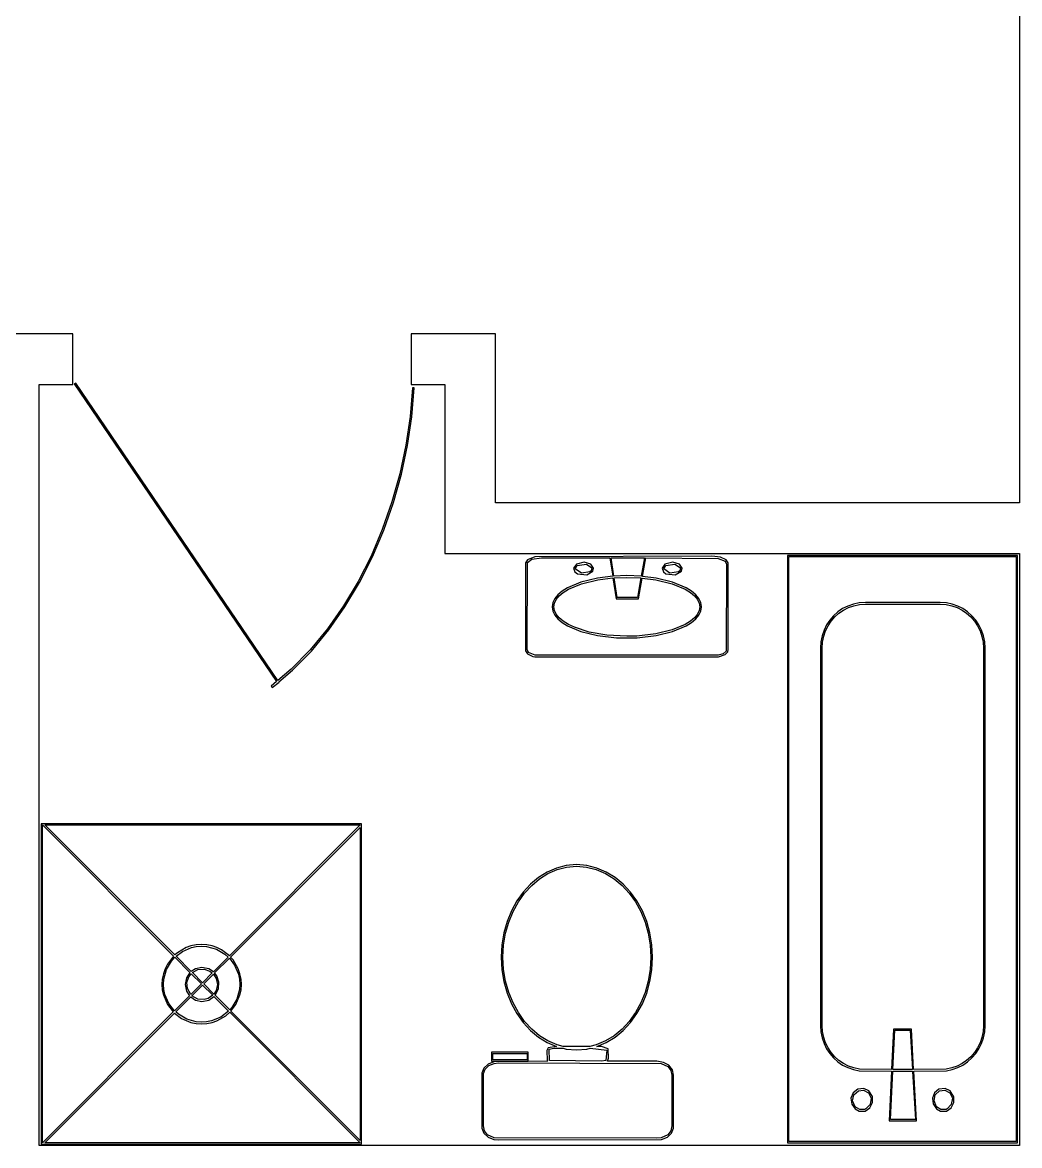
# Model space of a CAD drawing. Header units: metres. Extents: x -12.3 to 21.7, y -8.9 to 7.5.
# Drawn here: x -4.2 to -1.25, y -0.5 to 2.82 of the extents above; entities that cross this region are included whole.
import ezdxf

# ---------------------------------------------------------------- set-up
doc = ezdxf.new("R2010")
doc.units = ezdxf.units.M

msp = doc.modelspace()

# ---------------------------------------------------------------- linework, layer by layer
for p, q in [((-1.25, 2.89999), (-1.25, 1.39999)), ((-4.04999, 1.89999), (-4.29999, 1.89999)), ((-4.04999, 1.74998), (-4.04999, 1.89999)), ((-2.79999, 1.89999), (-3.04999, 1.89999)), ((-3.04999, 1.89999), (-3.04999, 1.74998)), ((-2.79999, 1.39999), (-2.79999, 1.89999)), ((-4.14999, -0.5), (-4.14999, 1.74998)), ((-4.14999, 1.74998), (-4.04999, 1.74998)), ((-4.04196, 1.75443), (-4.0461, 1.75162)), ((-4.0461, 1.75162), (-3.44763, 0.871902)), ((-3.4438, 0.875168), (-4.04196, 1.75443)), ((-3.04581, 1.74051), (-3.0526, 1.6555)), ((-3.04999, 1.74998), (-2.95, 1.74998)), ((-3.04762, 1.65494), (-3.04083, 1.74011)), ((-3.04083, 1.74011), (-3.04581, 1.74051)), ((-2.95, 1.74998), (-2.95, 1.24998)), ((-3.0526, 1.6555), (-3.06508, 1.57048)), ((-3.06015, 1.5696), (-3.04762, 1.65494)), ((-3.06508, 1.57048), (-3.08308, 1.48608)), ((-3.07823, 1.48488), (-3.06015, 1.5696)), ((-3.08308, 1.48608), (-3.10643, 1.40291)), ((-3.10167, 1.40141), (-3.07823, 1.48488)), ((-3.10643, 1.40291), (-3.13495, 1.32164)), ((-3.13028, 1.31982), (-3.10167, 1.40141)), ((-1.25, 1.39999), (-2.79999, 1.39999)), ((-3.13495, 1.32164), (-3.16843, 1.24286)), ((-3.16389, 1.24075), (-3.13028, 1.31982)), ((-3.16843, 1.24286), (-3.20671, 1.16722)), ((-3.20233, 1.16481), (-3.16389, 1.24075)), ((-2.95, 1.24998), (-1.25, 1.24998)), ((-2.70581, 1.23137), (-2.7114, 1.22256)), ((-2.68381, 1.24097), (-2.70581, 1.23137)), ((-2.70576, 1.22348), (-2.69254, 1.23335)), ((-2.69254, 1.23335), (-2.66434, 1.23773)), ((-2.16071, 1.24274), (-2.68381, 1.24097)), ((-2.66434, 1.23773), (-2.46156, 1.23773)), ((-2.46156, 1.23773), (-2.45337, 1.18311)), ((-2.44987, 1.1834), (-2.45825, 1.23773)), ((-2.45825, 1.23773), (-2.3591, 1.23773)), ((-2.3591, 1.23773), (-2.36896, 1.183)), ((-2.36545, 1.18269), (-2.35582, 1.23773)), ((-2.35582, 1.23773), (-2.14134, 1.23607)), ((-2.13469, 1.23965), (-2.16071, 1.24274)), ((-2.14134, 1.23607), (-2.12111, 1.22763)), ((-2.11778, 1.23137), (-2.13469, 1.23965)), ((-2.11215, 1.22256), (-2.11778, 1.23137)), ((-1.2562, 1.24463), (-1.93643, 1.24463)), ((-1.93643, 1.24463), (-1.93643, -0.491531)), ((-1.93289, -0.488007), (-1.93289, 1.24109)), ((-1.93289, 1.24109), (-1.25972, 1.24109)), ((-1.25972, 1.24109), (-1.25972, -0.488007)), ((-1.2562, -0.491531), (-1.2562, 1.24463)), ((-1.25, 1.24998), (-1.25, -0.5)), ((-2.7114, 1.22256), (-2.7114, 0.962982)), ((-2.70679, 0.966583), (-2.70576, 1.22348)), ((-2.56097, 1.2188), (-2.5694, 1.20746)), ((-2.5694, 1.20746), (-2.56569, 1.19609)), ((-2.56569, 1.19609), (-2.55801, 1.19078)), ((-2.56467, 1.20483), (-2.55823, 1.21461)), ((-2.54617, 1.19237), (-2.56467, 1.20483)), ((-2.53807, 1.22467), (-2.56097, 1.2188)), ((-2.55823, 1.21461), (-2.53145, 1.21904)), ((-2.52071, 1.19655), (-2.54617, 1.19237)), ((-2.51794, 1.2188), (-2.53807, 1.22467)), ((-2.53145, 1.21904), (-2.51532, 1.20822)), ((-2.53049, 1.18744), (-2.51187, 1.19817)), ((-2.51721, 1.19946), (-2.52071, 1.19655)), ((-2.50992, 1.20746), (-2.51794, 1.2188)), ((-2.51532, 1.20822), (-2.51721, 1.19946)), ((-2.51187, 1.19817), (-2.50992, 1.20746)), ((-2.29887, 1.2188), (-2.3073, 1.20746)), ((-2.3073, 1.20746), (-2.30357, 1.19609)), ((-2.30357, 1.19609), (-2.29591, 1.19078)), ((-2.30255, 1.20483), (-2.29613, 1.21461)), ((-2.28407, 1.19237), (-2.30255, 1.20483)), ((-2.27597, 1.22467), (-2.29887, 1.2188)), ((-2.29613, 1.21461), (-2.26933, 1.21904)), ((-2.25859, 1.19655), (-2.28407, 1.19237)), ((-2.25584, 1.2188), (-2.27597, 1.22467)), ((-2.26933, 1.21904), (-2.25322, 1.20821)), ((-2.26839, 1.18744), (-2.24977, 1.19817)), ((-2.2551, 1.19946), (-2.25859, 1.19655)), ((-2.2478, 1.20746), (-2.25584, 1.2188)), ((-2.25322, 1.20821), (-2.2551, 1.19946)), ((-2.24977, 1.19817), (-2.2478, 1.20746)), ((-2.12111, 1.22763), (-2.11674, 1.21896)), ((-2.11674, 1.21896), (-2.11778, 0.962067)), ((-2.11176, 0.966278), (-2.11215, 1.22256)), ((-3.20671, 1.16722), (-3.24962, 1.09537)), ((-3.24542, 1.09265), (-3.20233, 1.16481)), ((-2.54733, 1.16563), (-2.58713, 1.14896)), ((-2.55801, 1.19078), (-2.53049, 1.18744)), ((-2.49831, 1.17764), (-2.54733, 1.16563)), ((-2.54579, 1.16087), (-2.49742, 1.17271)), ((-2.45337, 1.18311), (-2.49831, 1.17764)), ((-2.49742, 1.17271), (-2.45264, 1.17815)), ((-2.45264, 1.17815), (-2.44336, 1.11626)), ((-2.4118, 1.18492), (-2.44987, 1.1834)), ((-2.44911, 1.17845), (-2.4118, 1.17992)), ((-2.44009, 1.12006), (-2.44911, 1.17845)), ((-2.36896, 1.183), (-2.4118, 1.18492)), ((-2.4118, 1.17992), (-2.36984, 1.17805)), ((-2.36984, 1.17805), (-2.38028, 1.12009)), ((-2.37706, 1.11626), (-2.3663, 1.17775)), ((-2.3663, 1.17775), (-2.32617, 1.17271)), ((-2.3253, 1.17764), (-2.36545, 1.18269)), ((-2.32617, 1.17271), (-2.2778, 1.16087)), ((-2.27626, 1.16563), (-2.3253, 1.17764)), ((-2.29591, 1.19078), (-2.26839, 1.18744)), ((-2.23648, 1.14896), (-2.27626, 1.16563)), ((-2.60292, 1.13914), (-2.61563, 1.12851)), ((-2.61209, 1.12498), (-2.59999, 1.1351)), ((-2.58713, 1.14896), (-2.60292, 1.13914)), ((-2.59999, 1.1351), (-2.58473, 1.14456)), ((-2.58473, 1.14456), (-2.54579, 1.16087)), ((-2.2778, 1.16087), (-2.23888, 1.14456)), ((-2.23888, 1.14456), (-2.22362, 1.1351)), ((-2.22069, 1.13914), (-2.23648, 1.14896)), ((-2.22362, 1.1351), (-2.2115, 1.12498)), ((-2.20796, 1.12851), (-2.22069, 1.13914)), ((-2.63086, 1.10521), (-2.63286, 1.09277)), ((-2.62503, 1.11716), (-2.63086, 1.10521)), ((-2.62785, 1.09277), (-2.6261, 1.1037)), ((-2.6261, 1.1037), (-2.62083, 1.11446)), ((-2.61563, 1.12851), (-2.62503, 1.11716)), ((-2.62083, 1.11446), (-2.61209, 1.12498)), ((-2.44336, 1.11626), (-2.37706, 1.11626)), ((-2.38028, 1.12009), (-2.44009, 1.12006)), ((-2.2115, 1.12498), (-2.20276, 1.11446)), ((-2.19856, 1.11716), (-2.20796, 1.12851)), ((-2.20276, 1.11446), (-2.19751, 1.1037)), ((-2.19273, 1.10521), (-2.19856, 1.11716)), ((-2.19751, 1.1037), (-2.19574, 1.09277)), ((-2.19073, 1.09277), (-2.19273, 1.10521)), ((-1.7415, 1.10083), (-1.7579, 1.09509)), ((-1.75595, 1.09048), (-1.74017, 1.09601)), ((-1.72415, 1.10439), (-1.7415, 1.10083)), ((-1.74017, 1.09601), (-1.72348, 1.09943)), ((-1.70602, 1.10561), (-1.72415, 1.10439)), ((-1.72348, 1.09943), (-1.70586, 1.1006)), ((-1.48434, 1.10561), (-1.70602, 1.10561)), ((-1.70586, 1.1006), (-1.48451, 1.1006)), ((-1.48451, 1.1006), (-1.46712, 1.09943)), ((-1.46645, 1.10439), (-1.48434, 1.10561)), ((-1.46712, 1.09943), (-1.45059, 1.09601)), ((-1.44925, 1.10083), (-1.46645, 1.10439)), ((-1.45059, 1.09601), (-1.43489, 1.09048)), ((-1.43292, 1.09509), (-1.44925, 1.10083)), ((-3.24962, 1.09537), (-3.29695, 1.02791)), ((-3.29297, 1.02487), (-3.24542, 1.09265)), ((-2.63286, 1.09277), (-2.63086, 1.08032)), ((-2.63086, 1.08032), (-2.62503, 1.06837)), ((-2.6261, 1.08183), (-2.62785, 1.09277)), ((-2.62083, 1.07109), (-2.6261, 1.08183)), ((-2.62503, 1.06837), (-2.61563, 1.05702)), ((-2.61209, 1.06055), (-2.62083, 1.07109)), ((-2.20276, 1.07109), (-2.2115, 1.06055)), ((-2.20796, 1.05702), (-2.19856, 1.06837)), ((-2.19751, 1.08183), (-2.20276, 1.07109)), ((-2.19856, 1.06837), (-2.19273, 1.08032)), ((-2.19574, 1.09277), (-2.19751, 1.08183)), ((-2.19273, 1.08032), (-2.19073, 1.09277)), ((-1.80002, 1.06633), (-1.81117, 1.05341)), ((-1.80719, 1.0504), (-1.79645, 1.06282)), ((-1.78732, 1.07768), (-1.80002, 1.06633)), ((-1.79645, 1.06282), (-1.78424, 1.07375)), ((-1.77324, 1.08733), (-1.78732, 1.07768)), ((-1.78424, 1.07375), (-1.77069, 1.08302)), ((-1.7579, 1.09509), (-1.77324, 1.08733)), ((-1.77069, 1.08302), (-1.75595, 1.09048)), ((-1.43489, 1.09048), (-1.42017, 1.08302)), ((-1.41762, 1.08733), (-1.43292, 1.09509)), ((-1.42017, 1.08302), (-1.40659, 1.07375)), ((-1.40352, 1.07768), (-1.41762, 1.08733)), ((-1.40659, 1.07375), (-1.39432, 1.06282)), ((-1.39076, 1.06633), (-1.40352, 1.07768)), ((-1.39432, 1.06282), (-1.3835, 1.05038)), ((-1.37953, 1.05341), (-1.39076, 1.06633)), ((-2.61563, 1.05702), (-2.60292, 1.04639)), ((-2.59999, 1.05045), (-2.61209, 1.06055)), ((-2.60292, 1.04639), (-2.58713, 1.03659)), ((-2.58473, 1.04097), (-2.59999, 1.05045)), ((-2.58713, 1.03659), (-2.54733, 1.01991)), ((-2.56657, 1.03233), (-2.58473, 1.04097)), ((-2.52266, 1.01813), (-2.56657, 1.03233)), ((-2.23888, 1.04097), (-2.2778, 1.02466)), ((-2.27626, 1.01991), (-2.23648, 1.03659)), ((-2.22362, 1.05045), (-2.23888, 1.04097)), ((-2.23648, 1.03659), (-2.22069, 1.04639)), ((-2.2115, 1.06055), (-2.22362, 1.05045)), ((-2.22069, 1.04639), (-2.20796, 1.05702)), ((-1.82065, 1.03908), (-1.82828, 1.0235)), ((-1.82365, 1.02159), (-1.81631, 1.03661)), ((-1.81117, 1.05341), (-1.82065, 1.03908)), ((-1.81631, 1.03661), (-1.80719, 1.0504)), ((-1.3835, 1.05038), (-1.3743, 1.03658)), ((-1.36996, 1.03908), (-1.37953, 1.05341)), ((-1.3743, 1.03658), (-1.36687, 1.02158)), ((-1.36226, 1.0235), (-1.36996, 1.03908)), ((-3.29695, 1.02791), (-3.34854, 0.965485)), ((-3.34482, 0.962143), (-3.29297, 1.02487)), ((-2.54733, 1.01991), (-2.49831, 1.0079)), ((-2.47037, 1.0089), (-2.52266, 1.01813)), ((-2.49831, 1.0079), (-2.44202, 1.00146)), ((-2.4118, 1.00562), (-2.47037, 1.0089)), ((-2.44202, 1.00146), (-2.38158, 1.00146)), ((-2.38187, 1.00645), (-2.4118, 1.00562)), ((-2.32617, 1.01283), (-2.38187, 1.00645)), ((-2.38158, 1.00146), (-2.3253, 1.0079)), ((-2.2778, 1.02466), (-2.32617, 1.01283)), ((-2.3253, 1.0079), (-2.27626, 1.01991)), ((-1.83391, 1.00682), (-1.8374, 0.989182)), ((-1.82828, 1.0235), (-1.83391, 1.00682)), ((-1.83244, 0.988541), (-1.82907, 1.00552)), ((-1.82907, 1.00552), (-1.82365, 1.02159)), ((-1.36687, 1.02158), (-1.36137, 1.00551)), ((-1.35654, 1.00682), (-1.36226, 1.0235)), ((-1.36137, 1.00551), (-1.35796, 0.988525)), ((-1.353, 0.989182), (-1.35654, 1.00682)), ((-3.34854, 0.965485), (-3.40419, 0.908722)), ((-2.7114, 0.962982), (-2.70581, 0.954178)), ((-2.70245, 0.95787), (-2.70679, 0.966583)), ((-2.1133, 0.959839), (-2.11176, 0.966278)), ((-1.8374, 0.989182), (-1.83859, 0.970764)), ((-1.83859, 0.970764), (-1.83859, -0.145432)), ((-1.8336, 0.970596), (-1.83244, 0.988541)), ((-1.8336, -0.145264), (-1.8336, 0.970596)), ((-1.35796, 0.988525), (-1.35677, 0.970596)), ((-1.35677, 0.970596), (-1.35677, -0.145264)), ((-1.35178, 0.970764), (-1.353, 0.989182)), ((-1.35178, -0.145432), (-1.35178, 0.970764)), ((-3.40079, 0.90506), (-3.34482, 0.962143)), ((-2.70581, 0.954178), (-2.68932, 0.945877)), ((-2.68283, 0.949463), (-2.70245, 0.95787)), ((-2.68932, 0.945877), (-2.68381, 0.944565)), ((-2.68381, 0.944565), (-2.14041, 0.944565)), ((-2.14134, 0.949478), (-2.68283, 0.949463)), ((-2.1272, 0.953934), (-2.14134, 0.949478)), ((-2.14041, 0.944565), (-2.12106, 0.951691)), ((-2.11778, 0.962067), (-2.1272, 0.953934)), ((-2.12106, 0.951691), (-2.1133, 0.959839)), ((-3.40419, 0.908722), (-3.4438, 0.875168)), ((-3.44096, 0.871002), (-3.40079, 0.90506)), ((-3.44763, 0.871902), (-3.46375, 0.858261)), ((-3.46051, 0.854446), (-3.44026, 0.869965)), ((-3.44026, 0.869965), (-3.44096, 0.871002)), ((-3.46375, 0.858261), (-3.46051, 0.854446)), ((-3.19676, 0.45137), (-4.14384, 0.45137)), ((-4.14384, 0.45137), (-4.14384, -0.495514)), ((-4.14032, 0.44783), (-3.75256, 0.059952)), ((-4.14032, -0.491928), (-4.14032, 0.44783)), ((-3.7487, 0.0634), (-4.13324, 0.44783)), ((-4.13324, 0.44783), (-3.2003, 0.44783)), ((-3.2003, 0.44783), (-3.5874, 0.060837)), ((-3.58398, 0.05719), (-3.2003, 0.44075)), ((-3.2003, 0.44075), (-3.2003, -0.484848)), ((-3.19676, -0.495514), (-3.19676, 0.45137)), ((-2.64732, 0.308609), (-2.673, 0.292542)), ((-2.67006, 0.288498), (-2.64499, 0.304184)), ((-2.61987, 0.320526), (-2.64732, 0.308609)), ((-2.64499, 0.304184), (-2.61826, 0.315811)), ((-2.59096, 0.327957), (-2.61987, 0.320526)), ((-2.61826, 0.315811), (-2.59012, 0.323029)), ((-2.56087, 0.330505), (-2.59096, 0.327957)), ((-2.59012, 0.323029), (-2.56085, 0.3255)), ((-2.53003, 0.327957), (-2.56087, 0.330505)), ((-2.56085, 0.3255), (-2.53085, 0.323029)), ((-2.53085, 0.323029), (-2.50209, 0.315811)), ((-2.5005, 0.320541), (-2.53003, 0.327957)), ((-2.50209, 0.315811), (-2.47485, 0.304184)), ((-2.47255, 0.308624), (-2.5005, 0.320541)), ((-2.47485, 0.304184), (-2.44937, 0.288498)), ((-2.44646, 0.292557), (-2.47255, 0.308624)), ((-2.69666, 0.27269), (-2.71802, 0.24939)), ((-2.71413, 0.246246), (-2.69319, 0.269073)), ((-2.673, 0.292542), (-2.69666, 0.27269)), ((-2.69319, 0.269073), (-2.67006, 0.288498)), ((-2.44937, 0.288498), (-2.42592, 0.269073)), ((-2.42249, 0.272705), (-2.44646, 0.292557)), ((-2.42592, 0.269073), (-2.40475, 0.246246)), ((-2.40088, 0.24942), (-2.42249, 0.272705)), ((-2.71802, 0.24939), (-2.7368, 0.223022)), ((-2.73257, 0.220352), (-2.71413, 0.246246)), ((-2.40475, 0.246246), (-2.38614, 0.220352)), ((-2.38191, 0.223038), (-2.40088, 0.24942)), ((-2.7368, 0.223022), (-2.75279, 0.193893)), ((-2.74828, 0.191742), (-2.73257, 0.220352)), ((-2.38614, 0.220352), (-2.37032, 0.191742)), ((-2.36581, 0.193893), (-2.38191, 0.223038)), ((-2.75279, 0.193893), (-2.76569, 0.162354)), ((-2.76096, 0.160721), (-2.74828, 0.191742)), ((-2.37032, 0.191742), (-2.35757, 0.160721)), ((-2.35284, 0.162354), (-2.36581, 0.193893)), ((-2.76569, 0.162354), (-2.77522, 0.128738)), ((-2.77036, 0.12764), (-2.76096, 0.160721)), ((-2.35757, 0.160721), (-2.34814, 0.12764)), ((-2.34326, 0.128738), (-2.35284, 0.162354)), ((-2.77522, 0.128738), (-2.78116, 0.093384)), ((-2.77618, 0.092835), (-2.77036, 0.12764)), ((-2.34814, 0.12764), (-2.3423, 0.092835)), ((-2.33733, 0.093384), (-2.34326, 0.128738)), ((-3.74133, 0.069946), (-3.7487, 0.0634)), ((-3.74516, 0.05986), (-3.72638, 0.074112)), ((-3.71548, 0.085251), (-3.74133, 0.069946)), ((-3.72638, 0.074112), (-3.6998, 0.08548)), ((-3.70113, 0.090302), (-3.71548, 0.085251)), ((-3.68602, 0.09343), (-3.70113, 0.090302)), ((-3.6998, 0.08548), (-3.68535, 0.08847)), ((-3.6703, 0.094498), (-3.68602, 0.09343)), ((-3.68535, 0.08847), (-3.6703, 0.089493)), ((-3.65414, 0.09343), (-3.6703, 0.094498)), ((-3.6703, 0.089493), (-3.65482, 0.08847)), ((-3.65482, 0.08847), (-3.62598, 0.080643)), ((-3.63869, 0.090302), (-3.65414, 0.09343)), ((-3.62404, 0.085251), (-3.63869, 0.090302)), ((-3.62598, 0.080643), (-3.60081, 0.065979)), ((-3.61035, 0.078415), (-3.62404, 0.085251)), ((-3.5874, 0.060837), (-3.61035, 0.078415)), ((-2.78116, 0.093384), (-2.78319, 0.056625)), ((-2.77818, 0.056625), (-2.77618, 0.092835)), ((-2.3423, 0.092835), (-2.34029, 0.056625)), ((-2.33528, 0.056625), (-2.33733, 0.093384)), ((-3.77086, 0.036011), (-3.77765, 0.022339)), ((-3.77303, 0.020401), (-3.75847, 0.045563)), ((-3.75256, 0.059952), (-3.77086, 0.036011)), ((-3.75847, 0.045563), (-3.74892, 0.056534)), ((-3.74892, 0.056534), (-3.70395, 0.011581)), ((-3.70026, 0.014969), (-3.74516, 0.05986)), ((-3.59094, 0.057312), (-3.63449, 0.013763)), ((-3.63094, 0.010239), (-3.58751, 0.053665)), ((-3.60081, 0.065979), (-3.59094, 0.057312)), ((-3.58751, 0.053665), (-3.57227, 0.033493)), ((-3.57642, 0.048599), (-3.58398, 0.05719)), ((-3.56111, 0.022339), (-3.57642, 0.048599)), ((-3.57227, 0.033493), (-3.56088, 0.006378)), ((-2.78319, 0.056625), (-2.78116, 0.019867)), ((-2.77618, 0.020416), (-2.77818, 0.056625)), ((-2.34029, 0.056625), (-2.3423, 0.020416)), ((-2.33733, 0.019867), (-2.33528, 0.056625)), ((-3.78267, 0.00769), (-3.7858, -0.007751)), ((-3.77765, 0.022339), (-3.78267, 0.00769)), ((-3.78084, -0.008423), (-3.77303, 0.020401)), ((-3.70395, 0.011581), (-3.71432, -0.004105)), ((-3.70709, -0.000748), (-3.70042, 0.008057)), ((-3.70042, 0.008057), (-3.67032, -0.022049)), ((-3.68774, 0.022842), (-3.70026, 0.014969)), ((-3.69673, 0.011444), (-3.68027, 0.020187)), ((-3.66676, -0.018509), (-3.69673, 0.011444)), ((-3.66846, 0.02681), (-3.68774, 0.022842)), ((-3.68027, 0.020187), (-3.6622, 0.021393)), ((-3.64862, 0.022842), (-3.66846, 0.02681)), ((-3.63803, 0.010223), (-3.66676, -0.018509)), ((-3.66324, -0.022049), (-3.63448, 0.006699)), ((-3.6622, 0.021393), (-3.64528, 0.015595)), ((-3.63449, 0.013763), (-3.64862, 0.022842)), ((-3.64528, 0.015595), (-3.63803, 0.010223)), ((-3.63448, 0.006699), (-3.62627, -0.006042)), ((-3.62459, 0.001739), (-3.63094, 0.010239)), ((-3.61815, -0.017014), (-3.62459, 0.001739)), ((-3.55606, 0.00769), (-3.56111, 0.022339)), ((-3.56088, 0.006378), (-3.55789, -0.008423)), ((-3.55293, -0.007751), (-3.55606, 0.00769)), ((-2.78116, 0.019867), (-2.77522, -0.015472)), ((-2.77036, -0.014374), (-2.77618, 0.020416)), ((-2.3423, 0.020416), (-2.34814, -0.014374)), ((-2.34326, -0.015472), (-2.33733, 0.019867)), ((-3.7858, -0.007751), (-3.78687, -0.023911)), ((-3.78687, -0.023911), (-3.7858, -0.039627)), ((-3.78188, -0.023911), (-3.78084, -0.008423)), ((-3.78084, -0.038956), (-3.78188, -0.023911)), ((-3.71432, -0.004105), (-3.71828, -0.023926)), ((-3.71828, -0.023926), (-3.71432, -0.043213)), ((-3.71286, -0.01767), (-3.70709, -0.000748)), ((-3.71165, -0.035736), (-3.71286, -0.01767)), ((-3.67032, -0.022049), (-3.7018, -0.053528)), ((-3.69827, -0.057083), (-3.66678, -0.025589)), ((-3.66678, -0.025589), (-3.63646, -0.055893)), ((-3.63307, -0.0522), (-3.66324, -0.022049)), ((-3.62627, -0.006042), (-3.6227, -0.023926)), ((-3.6227, -0.023926), (-3.62625, -0.041245)), ((-3.61949, -0.037079), (-3.61815, -0.017014)), ((-3.55789, -0.008423), (-3.55685, -0.023911)), ((-3.55685, -0.023911), (-3.55789, -0.03894)), ((-3.55186, -0.023911), (-3.55293, -0.007751)), ((-3.55293, -0.039627), (-3.55186, -0.023911)), ((-2.77522, -0.015472), (-2.76569, -0.049087)), ((-2.76096, -0.047455), (-2.77036, -0.014374)), ((-2.34814, -0.014374), (-2.35757, -0.047455)), ((-2.35284, -0.049103), (-2.34326, -0.015472)), ((-3.7858, -0.039627), (-3.78267, -0.054733)), ((-3.78267, -0.054733), (-3.77086, -0.082519)), ((-3.77785, -0.053391), (-3.78084, -0.038956)), ((-3.76654, -0.079987), (-3.77785, -0.053391)), ((-3.70534, -0.057068), (-3.74989, -0.101608)), ((-3.74626, -0.105042), (-3.70181, -0.060608)), ((-3.71432, -0.043213), (-3.70534, -0.057068)), ((-3.7018, -0.053528), (-3.71165, -0.035736)), ((-3.70181, -0.060608), (-3.68774, -0.069794)), ((-3.68027, -0.067123), (-3.69827, -0.057083)), ((-3.65054, -0.06517), (-3.66219, -0.068329)), ((-3.63646, -0.055893), (-3.65054, -0.06517)), ((-3.64862, -0.069794), (-3.63292, -0.059433)), ((-3.62625, -0.041245), (-3.63307, -0.0522)), ((-3.63292, -0.059433), (-3.58992, -0.102585)), ((-3.62953, -0.05574), (-3.61949, -0.037079)), ((-3.5865, -0.098755), (-3.62953, -0.05574)), ((-3.56795, -0.082519), (-3.55606, -0.054733)), ((-3.55789, -0.03894), (-3.56572, -0.067108)), ((-3.55606, -0.054733), (-3.55293, -0.039627)), ((-2.76569, -0.049087), (-2.75279, -0.080627)), ((-2.74828, -0.078476), (-2.76096, -0.047455)), ((-2.35757, -0.047455), (-2.37032, -0.078476)), ((-2.36581, -0.080643), (-2.35284, -0.049103)), ((-3.77086, -0.082519), (-3.75343, -0.105148)), ((-3.74989, -0.101608), (-3.76654, -0.079987)), ((-3.68774, -0.069794), (-3.66846, -0.073746)), ((-3.66219, -0.068329), (-3.68027, -0.067123)), ((-3.66846, -0.073746), (-3.64862, -0.069794)), ((-3.58037, -0.091843), (-3.5865, -0.098755)), ((-3.58298, -0.10228), (-3.56795, -0.082519)), ((-3.56572, -0.067108), (-3.58037, -0.091843)), ((-2.75279, -0.080627), (-2.7368, -0.109756)), ((-2.73257, -0.107101), (-2.74828, -0.078476)), ((-2.37032, -0.078476), (-2.38614, -0.107101)), ((-2.38191, -0.109772), (-2.36581, -0.080643)), ((-3.75343, -0.105148), (-4.14032, -0.491928)), ((-4.1333, -0.491974), (-3.74979, -0.108582)), ((-3.74979, -0.108582), (-3.72893, -0.124435)), ((-3.73828, -0.112076), (-3.74626, -0.105042)), ((-3.71353, -0.126617), (-3.73828, -0.112076)), ((-3.72893, -0.124435), (-3.70114, -0.136246)), ((-3.68535, -0.134415), (-3.71353, -0.126617)), ((-3.64, -0.131424), (-3.65482, -0.134415)), ((-3.61285, -0.120102), (-3.64, -0.131424)), ((-3.63869, -0.136246), (-3.62404, -0.131226)), ((-3.62404, -0.131226), (-3.59776, -0.116028)), ((-3.58992, -0.102585), (-3.61285, -0.120102)), ((-3.59776, -0.116028), (-3.5863, -0.106033)), ((-3.5863, -0.106033), (-3.2003, -0.491974)), ((-3.2003, -0.484848), (-3.58298, -0.10228)), ((-2.7368, -0.109756), (-2.71802, -0.136139)), ((-2.71413, -0.13298), (-2.73257, -0.107101)), ((-2.38614, -0.107101), (-2.40475, -0.13298)), ((-2.40088, -0.136154), (-2.38191, -0.109772)), ((-3.70114, -0.136246), (-3.68602, -0.139374)), ((-3.68602, -0.139374), (-3.6703, -0.140442)), ((-3.6703, -0.135437), (-3.68535, -0.134415)), ((-3.65482, -0.134415), (-3.6703, -0.135437)), ((-3.6703, -0.140442), (-3.65414, -0.139374)), ((-3.65414, -0.139374), (-3.63869, -0.136246)), ((-2.71802, -0.136139), (-2.69666, -0.159424)), ((-2.69319, -0.155807), (-2.71413, -0.13298)), ((-2.69666, -0.159424), (-2.673, -0.179276)), ((-2.67006, -0.175232), (-2.69319, -0.155807)), ((-2.42592, -0.155807), (-2.44937, -0.175232)), ((-2.44646, -0.179306), (-2.42249, -0.159439)), ((-2.40475, -0.13298), (-2.42592, -0.155807)), ((-2.42249, -0.159439), (-2.40088, -0.136154)), ((-1.83859, -0.145432), (-1.8374, -0.163849)), ((-1.8374, -0.163849), (-1.83391, -0.181473)), ((-1.83244, -0.163208), (-1.8336, -0.145264)), ((-1.82907, -0.180191), (-1.83244, -0.163208)), ((-1.62254, -0.155685), (-1.62839, -0.275269)), ((-1.62483, -0.275269), (-1.61909, -0.159302)), ((-1.57004, -0.15567), (-1.62254, -0.155685)), ((-1.61909, -0.159302), (-1.57347, -0.159302)), ((-1.57347, -0.159302), (-1.56679, -0.275269)), ((-1.56325, -0.275269), (-1.57004, -0.15567)), ((-1.35796, -0.163193), (-1.36137, -0.180176)), ((-1.35677, -0.145264), (-1.35796, -0.163193)), ((-1.35654, -0.181473), (-1.353, -0.163849)), ((-1.353, -0.163849), (-1.35178, -0.145432)), ((-2.673, -0.179276), (-2.64732, -0.195343)), ((-2.64499, -0.190918), (-2.67006, -0.175232)), ((-2.64732, -0.195343), (-2.61995, -0.207245)), ((-2.61826, -0.202545), (-2.64499, -0.190918)), ((-2.47485, -0.190918), (-2.50209, -0.202545)), ((-2.5004, -0.207245), (-2.47255, -0.195358)), ((-2.44937, -0.175232), (-2.47485, -0.190918)), ((-2.47255, -0.195358), (-2.44646, -0.179306)), ((-1.83391, -0.181473), (-1.82828, -0.198166)), ((-1.82365, -0.196259), (-1.82907, -0.180191)), ((-1.82828, -0.198166), (-1.82065, -0.213745)), ((-1.81631, -0.211258), (-1.82365, -0.196259)), ((-1.36687, -0.196243), (-1.3743, -0.211243)), ((-1.36996, -0.213745), (-1.36226, -0.198166)), ((-1.36137, -0.180176), (-1.36687, -0.196243)), ((-1.36226, -0.198166), (-1.35654, -0.181473)), ((-2.70328, -0.224197), (-2.81198, -0.224197)), ((-2.81198, -0.224197), (-2.81198, -0.250061)), ((-2.80844, -0.246536), (-2.80844, -0.227722)), ((-2.80844, -0.227722), (-2.70682, -0.227722)), ((-2.70682, -0.227722), (-2.70682, -0.246536)), ((-2.70328, -0.250061), (-2.70328, -0.224197)), ((-2.6441, -0.211243), (-2.64804, -0.218567)), ((-2.64804, -0.218567), (-2.64691, -0.248764)), ((-2.61995, -0.207245), (-2.6441, -0.211243)), ((-2.64104, -0.215195), (-2.62791, -0.21225)), ((-2.63998, -0.248703), (-2.64104, -0.215195)), ((-2.62791, -0.21225), (-2.60048, -0.21225)), ((-2.59993, -0.207245), (-2.61826, -0.202545)), ((-2.60048, -0.21225), (-2.59096, -0.214691)), ((-2.52081, -0.207245), (-2.59993, -0.207245)), ((-2.59096, -0.214691), (-2.56087, -0.217239)), ((-2.56087, -0.217239), (-2.53003, -0.214691)), ((-2.53003, -0.214691), (-2.52029, -0.21225)), ((-2.50209, -0.202545), (-2.52081, -0.207245)), ((-2.52029, -0.21225), (-2.47127, -0.217819)), ((-2.48621, -0.207245), (-2.5004, -0.207245)), ((-2.46727, -0.214447), (-2.48621, -0.207245)), ((-2.47127, -0.217819), (-2.4742, -0.248703)), ((-2.46613, -0.24205), (-2.46727, -0.214447)), ((-1.82065, -0.213745), (-1.81117, -0.228073)), ((-1.80719, -0.225052), (-1.81631, -0.211258)), ((-1.81117, -0.228073), (-1.80002, -0.240997)), ((-1.79645, -0.237488), (-1.80719, -0.225052)), ((-1.3835, -0.225037), (-1.39432, -0.237488)), ((-1.39076, -0.240997), (-1.37953, -0.228073)), ((-1.3743, -0.211243), (-1.3835, -0.225037)), ((-1.37953, -0.228073), (-1.36996, -0.213745)), ((-2.8223, -0.259308), (-2.83449, -0.270966)), ((-2.83035, -0.273773), (-2.81961, -0.263535)), ((-2.80498, -0.252396), (-2.8223, -0.259308)), ((-2.81961, -0.263535), (-2.80394, -0.257278)), ((-2.81198, -0.250061), (-2.70328, -0.250061)), ((-2.70682, -0.246536), (-2.80844, -0.246536)), ((-2.64519, -0.250977), (-2.80498, -0.252396)), ((-2.80394, -0.257278), (-2.79103, -0.255966)), ((-2.79103, -0.255966), (-2.31023, -0.257278)), ((-2.64691, -0.248764), (-2.64519, -0.250977)), ((-2.48627, -0.250961), (-2.63998, -0.248703)), ((-2.4742, -0.248703), (-2.48627, -0.250961)), ((-2.46854, -0.250549), (-2.46613, -0.24205)), ((-2.323, -0.250977), (-2.46854, -0.250549)), ((-2.3029, -0.254105), (-2.323, -0.250977)), ((-2.31023, -0.257278), (-2.29039, -0.266571)), ((-2.28717, -0.262726), (-2.3029, -0.254105)), ((-2.27692, -0.275711), (-2.28717, -0.262726)), ((-1.80002, -0.240997), (-1.78732, -0.25235)), ((-1.78424, -0.248413), (-1.79645, -0.237488)), ((-1.78732, -0.25235), (-1.77324, -0.261993)), ((-1.77069, -0.25769), (-1.78424, -0.248413)), ((-1.77324, -0.261993), (-1.75792, -0.269745)), ((-1.75595, -0.265152), (-1.77069, -0.25769)), ((-1.74017, -0.270676), (-1.75595, -0.265152)), ((-1.43489, -0.265152), (-1.45059, -0.270676)), ((-1.42017, -0.25769), (-1.43489, -0.265152)), ((-1.43292, -0.269745), (-1.41762, -0.261993)), ((-1.40659, -0.248413), (-1.42017, -0.25769)), ((-1.41762, -0.261993), (-1.40352, -0.25235)), ((-1.39432, -0.237488), (-1.40659, -0.248413)), ((-1.40352, -0.25235), (-1.39076, -0.240997)), ((-2.83449, -0.270966), (-2.84048, -0.286224)), ((-2.84048, -0.286224), (-2.84048, -0.448318)), ((-2.83591, -0.442215), (-2.83554, -0.286972)), ((-2.83554, -0.286972), (-2.83035, -0.273773)), ((-2.29039, -0.266571), (-2.28142, -0.277893)), ((-2.28142, -0.277893), (-2.27826, -0.292099)), ((-2.27826, -0.292099), (-2.27826, -0.442215)), ((-2.27325, -0.291916), (-2.27692, -0.275711)), ((-2.27368, -0.448318), (-2.27325, -0.291916)), ((-1.75792, -0.269745), (-1.7415, -0.275482)), ((-1.7415, -0.275482), (-1.72415, -0.279037)), ((-1.72348, -0.274094), (-1.74017, -0.270676)), ((-1.72415, -0.279037), (-1.62863, -0.280258)), ((-1.62839, -0.275269), (-1.72348, -0.274094)), ((-1.62863, -0.280258), (-1.63579, -0.42688)), ((-1.63217, -0.423431), (-1.62508, -0.280258)), ((-1.62508, -0.280258), (-1.5665, -0.280258)), ((-1.56679, -0.275269), (-1.62483, -0.275269)), ((-1.5665, -0.280258), (-1.55826, -0.423431)), ((-1.46712, -0.274094), (-1.56325, -0.275269)), ((-1.56296, -0.280258), (-1.46645, -0.279037)), ((-1.55463, -0.426865), (-1.56296, -0.280258)), ((-1.45059, -0.270676), (-1.46712, -0.274094)), ((-1.46645, -0.279037), (-1.44925, -0.275482)), ((-1.44925, -0.275482), (-1.43292, -0.269745)), ((-1.71045, -0.331223), (-1.72861, -0.333664)), ((-1.69565, -0.338318), (-1.71045, -0.331223)), ((-1.47011, -0.331207), (-1.48833, -0.333679)), ((-1.455, -0.338348), (-1.47011, -0.331207)), ((-1.74228, -0.344254), (-1.74878, -0.359512)), ((-1.74878, -0.359512), (-1.7466, -0.377274)), ((-1.74382, -0.367783), (-1.74033, -0.350281)), ((-1.72861, -0.333664), (-1.74228, -0.344254)), ((-1.74033, -0.350281), (-1.72665, -0.338257)), ((-1.72665, -0.338257), (-1.71124, -0.336151)), ((-1.71124, -0.336151), (-1.6964, -0.344559)), ((-1.6964, -0.344559), (-1.68889, -0.360199)), ((-1.68478, -0.355469), (-1.69565, -0.338318)), ((-1.68889, -0.360199), (-1.69228, -0.379013)), ((-1.68474, -0.372894), (-1.68478, -0.355469)), ((-1.50153, -0.344376), (-1.50757, -0.359573)), ((-1.50757, -0.359573), (-1.50557, -0.377167)), ((-1.50261, -0.367783), (-1.49936, -0.350281)), ((-1.48833, -0.333679), (-1.50153, -0.344376)), ((-1.49936, -0.350281), (-1.48633, -0.338257)), ((-1.48633, -0.338257), (-1.47086, -0.336151)), ((-1.47086, -0.336151), (-1.45583, -0.344559)), ((-1.45583, -0.344559), (-1.44872, -0.360199)), ((-1.44452, -0.35556), (-1.455, -0.338348)), ((-1.44872, -0.360199), (-1.45187, -0.379013)), ((-1.44449, -0.372818), (-1.44452, -0.35556)), ((-1.7466, -0.377274), (-1.73633, -0.391678)), ((-1.73592, -0.385223), (-1.74382, -0.367783)), ((-1.73633, -0.391678), (-1.72429, -0.397964)), ((-1.72293, -0.393143), (-1.73592, -0.385223)), ((-1.72429, -0.397964), (-1.70633, -0.397903)), ((-1.70789, -0.393143), (-1.72293, -0.393143)), ((-1.7047, -0.391815), (-1.70789, -0.393143)), ((-1.70633, -0.397903), (-1.6926, -0.388474)), ((-1.69228, -0.379013), (-1.7047, -0.391815)), ((-1.6926, -0.388474), (-1.68474, -0.372894)), ((-1.50557, -0.377167), (-1.49585, -0.391602)), ((-1.49522, -0.385223), (-1.50261, -0.367783)), ((-1.49585, -0.391602), (-1.48407, -0.397949)), ((-1.4827, -0.393143), (-1.49522, -0.385223)), ((-1.48407, -0.397949), (-1.46585, -0.397903)), ((-1.46736, -0.393143), (-1.4827, -0.393143)), ((-1.46408, -0.391815), (-1.46736, -0.393143)), ((-1.46585, -0.397903), (-1.45198, -0.388412)), ((-1.45187, -0.379013), (-1.46408, -0.391815)), ((-1.45198, -0.388412), (-1.44449, -0.372818)), ((-1.63579, -0.42688), (-1.55463, -0.426865)), ((-1.55826, -0.423431), (-1.63217, -0.423431)), ((-2.84048, -0.448318), (-2.83449, -0.463837)), ((-2.83272, -0.456909), (-2.83591, -0.442215)), ((-2.83449, -0.463837), (-2.8223, -0.475327)), ((-2.82381, -0.468124), (-2.83272, -0.456909)), ((-2.29187, -0.475327), (-2.27966, -0.463837)), ((-2.28143, -0.456909), (-2.29034, -0.468124)), ((-2.27826, -0.442215), (-2.28143, -0.456909)), ((-2.27966, -0.463837), (-2.27368, -0.448318)), ((-4.14384, -0.495514), (-3.19676, -0.495514)), ((-3.2003, -0.491974), (-4.1333, -0.491974)), ((-2.80399, -0.477097), (-2.82381, -0.468124)), ((-2.8223, -0.475327), (-2.80498, -0.481995)), ((-2.80498, -0.481995), (-2.79117, -0.483337)), ((-2.32312, -0.478333), (-2.80399, -0.477097)), ((-2.79117, -0.483337), (-2.30917, -0.481995)), ((-2.31017, -0.477097), (-2.32312, -0.478333)), ((-2.29034, -0.468124), (-2.31017, -0.477097)), ((-2.30917, -0.481995), (-2.29187, -0.475327)), ((-1.93643, -0.491531), (-1.2562, -0.491531)), ((-1.25972, -0.488007), (-1.93289, -0.488007)), ((-1.25, -0.5), (-4.14999, -0.5))]:
    msp.add_line(p, q)

doc.saveas('drawing.dxf')
